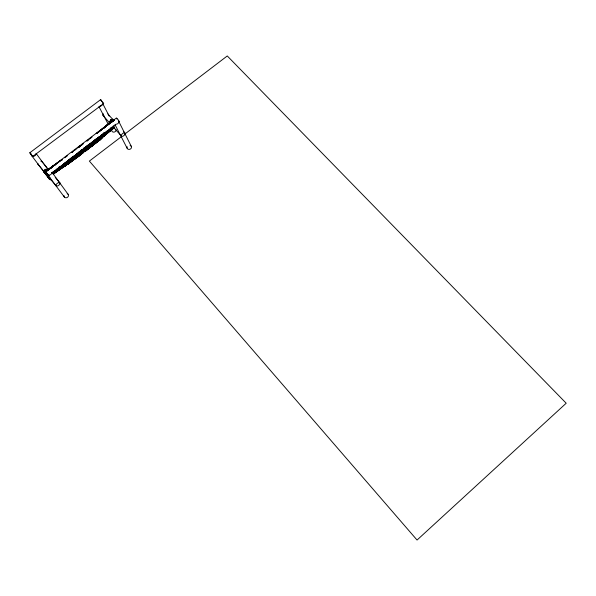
<?xml version="1.0" encoding="UTF-8"?>
<svg xmlns="http://www.w3.org/2000/svg" width="596" height="596" viewBox="0 0 596 596"><rect width="100%" height="100%" fill="white"/><g stroke="black" fill="none" stroke-linecap="round" stroke-linejoin="round"><path stroke-width="0.89" d="M53.364 174.203L64.204 166.448C65.769 165.874 66.193 165.144 65.515 165.345L65.12 165.666M65.232 164.377L65.299 165.241L55.607 172.177L65.508 165.479L63.966 163.662M99.949 139.33L100.486 139.062C99.368 141.699 103.361 135.098 99.949 139.211L84.52 150.483L83.507 152.449L83.745 152.025L82.822 152.047L66.461 165.152L65.962 165.241L64.428 163.438M61.775 160.182L62.036 159.527M64.375 164.124L64.524 163.55L63.437 163.818M64.621 164.414L64.77 163.84M64.666 163.081L65.217 163.87M64.688 163.744L64.763 163.073L66.558 164.824L67.795 164.191L82.926 152.904L67.825 164.317L66.536 164.138L65.962 165.241L66.596 165.383L66.26 165.092M65.083 163.453L64.934 164.034L65.463 164.161M65.15 164.28L65.716 163.177L66.722 162.879M65.083 164.958L65.202 164.548M65.344 165.263L65.471 164.854M65.396 164.571L65.962 163.468L66.968 163.17M65.657 164.876L66.268 163.818L67.341 163.617L82.516 151.712L83.164 151.272L84.558 151.742M65.731 164.965L65.806 164.302M66.111 165.271L66.64 164.258L67.825 164.235L82.464 153.075L83.79 150.646L84.185 151.28M112.972 127.663L113.389 125.972L113.173 127.879L102.169 136.804L101.603 137.862L109.247 131.262L109.508 131.582L113.516 128.371M32.728 156.428L103.659 103.548L100.642 99.621L101.909 101.737M114.775 128.155L112.704 128.445L111.072 129.704L110.781 129.354M113.538 128.498L114.723 128.051M79.73 146.579L80.467 145.774M79.924 146.288L80.117 146.415M82.255 150.289L82.323 149.715M82.33 150.378L82.397 149.805L83.209 150.155M82.516 150.594L82.583 150.021M82.583 151.041L82.725 149.529L82.799 151.287M65.038 163.952L82.613 150.505L82.889 151.28L83.067 149.805L83.224 150.564M83.745 152.025L83.477 151.607L82.822 152.047C81.853 155.958 71.617 159.892 67.81 164.258L67.542 163.997L81.376 153.433L72.898 159.959M65.53 164.094L81.6 152.189C81.853 149.417 84.133 152.606 84.155 151.093L100.679 138.488L101.774 138.19L100.314 136.395M100.396 137.52L100.203 136.804L82.978 149.812M100.56 136.678L101.126 135.62L106.997 131.001M100.657 137.452L101.38 135.91M102.013 135.165L100.731 136.089L100.873 136.849M101.104 137.296L101.633 136.193L112.674 127.313M101.633 137.356L101.201 137.222L101.707 136.283L112.592 127.224M101.372 137.594L101.894 136.499M101.976 136.581L101.387 137.43M102.102 137.691L102.438 137.11L100.873 135.329M48.626 170.232L47.3 168.675L48.894 168.802L61.157 160.197M118.455 121.018C121.681 124.11 115.08 115.445 116.943 119.058M79.41 146.758L79 147.003L79.611 146.683M98.914 131.865L109.053 123.253L110.618 120.169A2.697 1.43 -41 0 1 113.627 120.072M112.897 120.764A2.675 1.408 -41 0 0 111.75 121.442L110.588 122.828L109.508 121.614L109.128 123.372L106.803 125.19L107.079 125.51L109.411 123.648L109.858 122.001M109.597 123.856L111.169 120.779A2.786 1.468 -41 0 1 113.866 120.027A2.786 1.468 -41 0 0 110.901 120.481L109.776 121.912L109.366 123.61L107.101 125.488M109.709 123.998L110.081 122.262L111.243 120.869A2.675 1.408 -41 0 1 113.471 120.072M112.897 127.574L113.314 125.883M113.642 126.255L113.277 127.998L101.752 137.892M100.754 139.367L85.064 151.399L96.306 142.131M74.709 155.891L67.825 164.235L73.159 160.272L73.301 159.654L72.101 160.346L74.91 158.186L71.446 160.831M82.822 150.877L83.634 151.235L82.36 153.105L83.44 152.01L83.537 152.427M51.405 167.156L61.068 160.279L51.39 167.178L51.666 167.469L49.17 169.122L48.894 168.832M101.201 137.393L100.948 138.041L99.763 137.423L100.955 137.11L84.967 149.581L83.194 150.065L84.692 149.246M85.131 151.436L92.022 143.01M83.38 151.965L83.611 151.399M100.411 138.972L100.284 138.086L100.933 137.639L99.666 138.905L100.284 138.086L101.216 138.339L100.784 137.333L99.405 138.607L101.104 137.467L101.029 138.13L101.275 137.482L100.94 138.138M80.028 146.407L79.961 145.946M80.847 151.332L82.151 149.969L82.911 150.393L82.069 149.879L81.369 150.348L66.216 162.306M81.309 151.868L82.613 150.505L83.373 150.93M99.845 136.946L100.977 138.004L100.456 136.961L83.745 149.574M62.058 160.019L61.805 159.668L62.565 159.49M112.629 127.276L113.359 128.11L103.212 136.521C102.333 135.642 102.072 138.235 101.447 137.013L112.942 127.611M101.774 138.19L84.736 151.578M82.948 152.293C81.794 154.64 84.088 150.319 81.391 150.408L82.032 149.969L83.127 150.639M101.551 138.533L85.161 151.354L85.593 150.296L84.088 151.615M78.434 147.093L77.92 147.823L79.112 146.564L79.447 146.847M80.855 151.377L82.397 153.15L82.933 152.919M94.63 141.937L100.717 139.36C99.189 140.216 101.931 137.006 100.225 139.591L84.476 151.429M81.741 150.393L83.44 152.01L83.477 151.54L82.419 151.563L81.816 152.457L83.164 151.272M80.929 151.339L82.397 153.15L82.978 152.345L81.965 151.175M99.919 137.564L100.828 138.793L96.321 142.578L100.709 139.352L95.986 140.06M100.799 138.741L100.21 139.553L100.709 139.352M102.259 135.486L110.126 128.937M102.989 136.514L111.035 129.921L103.19 136.715M103.257 136.804L111.392 129.965M81.391 150.408L80.773 151.242L82.36 153.105M81.093 151.615L82.576 150.594M83.239 149L99.241 136.864L99.547 137.177L83.485 149.283M94.481 141.274L85.787 150.594L84.863 150.84L83.209 148.948L84.252 148.762L99.316 136.953M99.159 138.324L99.785 137.482M99.45 138.644L100.091 137.795L101.141 138.302L100.97 137.542L85.228 149.887L83.514 150.438L100.016 137.788M99.748 138.995L100.277 138.004L101.216 138.339M81.525 152.099L82.613 150.505M81.861 152.494L82.419 151.563M99.219 136.804L83.164 148.911M98.66 137.743L99.294 136.894L100.828 138.793M101.283 137.899L100.351 138.093L83.775 150.743L84.543 151.168L83.023 149.417M109.813 121.964L110.983 120.571A2.786 1.468 -41 0 1 113.955 120.087M109.888 122.053L111.012 120.623A2.675 1.408 -41 0 1 113.866 120.154M110.156 122.351L111.281 120.921A2.786 1.468 -41 0 1 113.94 120.116M110.372 122.582L111.497 121.144A2.786 1.468 -41 0 1 114.194 120.392M110.409 122.627L111.526 121.197A2.675 1.408 -41 0 1 113.724 120.355M113.873 126.561L114.998 125.13A2.339 1.222 -41 0 1 115.497 124.787M49.066 169.093L49.49 168.586M49.14 169.182L49.751 168.906M53.32 174.151L55.45 172.438M84.818 151.071L85.466 150.319M93.311 144.284L85.496 150.371L85.064 151.399M67.825 164.235L71.587 160.205M72.846 158.864L77.234 154.163M97.707 132.536L98.087 132.17M79.789 146.139L80.304 145.61M64.986 163.46L81.697 150.721L83.172 150.244M64.323 166.396C66.916 165.703 61.738 166.91 65.411 166.016L65.746 165.614M65.62 164.086L82.896 150.967M65.791 164.399L67.303 163.565M97.632 132.67L98.109 132.2L97.871 132.521M65.314 165.047L52.94 173.592L52.128 172.631L63.899 164.354L64.986 164.094M52.739 173.369L64.48 165.04L63.846 166.031L64.748 165.338L52.94 173.592M102.192 135.367L110.081 128.9L111.184 130.129L113.419 128.2L113.724 126.352M62.938 164.816L64.241 163.714L65.255 163.781M52.157 172.684L64.45 163.967M52.373 172.922L64.696 164.25M54.914 171.298L64.144 164.645L65.307 164.466M52.634 173.227L64.964 164.563M55.249 171.7L64.405 164.95L65.567 164.779M55.532 172.058L64.1 166.209L64.711 165.278M65.038 164.652L64.457 164.988L66.305 165.003L64.778 165.383L55.547 172.043L64.1 166.217M111.124 130.032L103.287 136.603L102.236 136.879M110.379 129.213L101.186 136.715L110.7 129.541M110.64 129.511L112.86 127.529M101.141 130.144L108.703 123.894L103.287 128.565M108.353 124.586L107.153 125.242M111.43 130.107L112.949 128.617M110.484 128.192L111.571 127.179M110.7 128.438L111.787 127.425M78.694 146.921L79.112 146.564M103.235 128.49L105.283 126.754M106.826 125.197L98.943 131.679L106.87 125.22L100.799 130.286M99.011 131.746L101.983 129.31M103.495 128.445L104.926 127.268M103.123 133.616L104.516 132.394M102.482 134.294L104.598 132.483M90.771 146.318L91.203 146.057L91.039 146.631L98.578 140.455M103.287 128.244L109.224 123.543M109.172 131.18L110.416 130.159M109.195 131.232L110.498 130.248L109.277 131.321M90.577 146.385L90.011 146.743L92.104 145.163L85.414 150.281M71.945 152.427L73.256 151.399L71.93 152.412M78.396 156.189L73.152 160.235M73.226 159.564L72.824 159.87L74.992 158.275M90.726 146.273L91.128 145.968L90.696 146.229M91.084 146.683L96.232 142.645M74.329 150.646L77.108 148.389M79.164 154.915L81.294 153.276M76.899 156.733L81.369 153.366M94.287 143.606L98.511 140.358M73.129 160.227L82.874 152.904L76.757 155.504M121.077 136.916L89.37 161.091L417.058 540.043L566.2 403.224L227.27 55.957L124.765 134.107M68.138 160.339L72.474 156.971M78.322 152.598L79.782 151.488M84.639 147.823L89.661 143.934M93.296 141.245L96.872 138.451M66.759 161.531L74.731 155.4M76.221 154.342L80.549 150.974M83.991 148.464L89.735 144.023M91.21 142.973L98.429 137.49M67.259 163.528L81.786 152.405M45.229 171.901L48.41 175.813L45.229 171.901L116.436 117.978M64.763 157.828L67.653 155.563M81.242 145.342L83.403 143.643M89.177 139.322L92.052 137.073M81.294 145.327L82.732 144.232M67.467 163.907L70.186 161.933M32.467 156.115L29.8 152.777L100.642 99.621M55.257 172.222L57.261 170.799L57.529 171.104M55.145 172.08L55.488 172.49L57.454 171.015M51.897 166.969L53.238 166.031M51.971 167.059L54.81 165.107M52.061 167.171L53.394 166.224M58.445 167.498L59.838 166.448M56.575 169.271L63.66 164.049L64.882 164.168M60.114 168.586L63.072 166.5M65.046 163.051L66.528 165.129L65.523 163.945L65.329 165.941L53.171 173.935M48.954 168.936L55.964 164.116M56.724 163.587L58.006 162.693M54.519 165.479L55.935 164.489M81.205 150.192L81.846 149.76M53.037 173.719L55.495 172.013M49.9 168.854L51.152 168.027M52.403 172.974L64.74 164.436M52.478 173.064L54.974 171.402M52.664 173.28L55.234 171.641M49.826 168.765L51.74 167.558M99.547 137.177L100.731 136.864M81.183 150.132L81.89 149.663M82.151 149.969L66.29 162.395L65.225 162.589L66.879 164.496L67.795 164.191M83.433 151.451L66.536 164.138M96.299 133.497L97.535 133.236M78.516 147.048L79.73 146.72M50.071 168.206L51.234 167.446M50.146 168.296L51.494 167.759M72.101 160.346L72.675 159.981M102.192 136.827L103.041 136.328M101.767 134.882L100.404 135.717M101.707 136.283L102.564 135.776M64.778 164.347L64.383 164.898M61.261 160.22L60.658 160.533M64.197 166.418L65.411 165.993M44.506 172.326A2.607 1.371 -37.3 0 1 45.646 169.376L47.352 168.728L48.947 168.854M45.087 173.041A2.853 1.497 -37.3 0 1 44.305 171.752A2.853 1.497 -37.3 0 1 45.922 169.666L49.282 169.264M45.169 173.131A2.853 1.497 -37.3 0 1 44.38 171.842A2.853 1.497 -37.3 0 1 45.996 169.756L47.687 169.145M47.948 169.45L46.212 170.024A2.734 1.438 -37.3 0 0 44.663 172.028A2.734 1.438 -37.3 0 0 45.415 173.265M48.194 169.741L46.503 170.352A2.853 1.497 -37.3 0 0 44.886 172.438A2.853 1.497 -37.3 0 0 45.668 173.727M48.38 169.942L46.719 170.612A2.853 1.497 -37.4 0 0 45.095 172.698A2.853 1.497 -37.4 0 0 45.885 173.98L46.101 173.98M66.037 163.557L67.043 163.259M66.223 163.773L67.229 163.475M65.18 162.552L66.186 162.254M65.255 162.641L66.26 162.343M65.5 162.931L66.506 162.626M84.029 149.909L85.012 149.618M84.215 150.125L85.198 149.834M84.289 150.214L85.273 149.924M83.954 149.82L84.937 149.529M64.778 165.383L65.702 165.338M84.565 150.527L85.787 150.594L83.656 148.054M113.27 128.2L114.477 127.879L112.674 128.393L111.385 130.062M49.379 177.511L49.982 177.37M101.29 138.391L100.351 138.093M78.128 153.612L82.375 153.135M48.634 176.841L48.283 176.841A2.853 1.49 -37.4 0 1 48.067 174.486M49.58 177.466L48.85 177.511A2.853 1.49 -37.4 0 1 48.634 175.164M47.464 175.604L47.248 175.604A2.853 1.49 -37.4 0 1 46.667 173.794M48.045 176.289L47.822 176.289A2.853 1.49 -37.4 0 1 47.248 174.486M48.559 176.751L48.351 176.751A2.742 1.43 -37.4 0 1 48.142 174.494M46.734 174.36L46.205 174.36A2.853 1.497 -37.4 0 1 45.981 172.006M46.92 174.583L46.391 174.583A2.853 1.497 -37.4 0 1 46.16 172.222M47.33 174.971L46.697 174.941A2.853 1.497 -37.4 0 1 46.115 173.138M47.501 175.179L46.987 175.179A2.771 1.445 -37.4 0 1 46.771 172.892A2.853 1.49 -37.4 0 0 47.017 175.328L47.233 175.328M45.624 173.265L45.348 173.347A2.853 1.497 -37.3 0 1 44.566 172.058A2.853 1.497 -37.3 0 1 46.183 169.972L47.844 169.309L49.431 169.428M45.646 173.436L45.43 173.436A2.853 1.497 -37.3 0 1 44.64 172.147A2.853 1.497 -37.3 0 1 46.257 170.061M46.16 173.898L45.952 173.898A2.734 1.438 -37.4 0 1 45.199 172.661A2.734 1.438 -37.4 0 1 46.749 170.665L45.646 169.346A2.764 1.46 -37.3 0 0 44.074 171.365A2.764 1.46 -37.3 0 0 44.834 172.617L45.05 172.617M45.08 172.766L44.864 172.766A2.853 1.505 -37.3 0 1 44.074 171.477A2.853 1.505 -37.3 0 1 45.691 169.391M47.874 169.361L49.542 169.577M47.583 168.996L49.252 169.212M103.659 103.548L102.691 102.691M83.634 151.228L84.222 151.459M101.819 137.564L100.203 136.804M100.664 137.333L100.031 138.026L100.88 138.004L100.664 137.333L102.289 137.944M100.933 137.639L102.199 138.026M29.8 152.777L32.974 156.681M103.339 136.708L102.803 136.104M99.577 136.864L101.29 138.458M109.061 123.275L109.448 123.7M107.854 113.925L113.374 120.109M123.804 131.791L125.033 133.169A2.347 1.192 -41.1 0 1 122.843 136.246A2.347 1.192 -41.1 0 1 121.74 134.472A2.347 1.192 -41.1 0 1 125.033 133.169M112.264 122.061L110.67 120.221A2.786 1.468 -41 0 1 113.776 120.116A2.675 1.408 -41 0 0 111.199 120.832M110.618 122.903L109.567 121.726L110.692 120.295A2.332 1.229 -41 0 1 112.175 119.573M102.996 115.438L109.128 122.322M113.411 127.142L121.383 136.097M110.878 128.304L111.929 129.488M110.178 128.9L111.229 130.084M101.722 134.823L103.287 136.603M102.445 135.687L101.342 135.873L101.111 136.626M102.728 136.208L103.227 136.775M101.104 136.193L102.147 137.378M98.347 137.4L100.21 139.553L99.152 137.259M98.69 137.847L100.24 139.598L98.765 137.803M83.47 150.855L83.529 150.341L83.276 151.004M82.054 149.857L82.397 150.252M83.395 151.868L82.941 150.877L81.6 152.189L82.159 151.257M82.114 150.058L82.255 150.669M53.782 173.682L53.253 173.064M65.955 161.993L67.639 163.96M63.996 163.423L65.441 165.248L65.046 165.576L65.396 165.971M64.197 164.198L65.232 165.412M63.414 163.758L64.889 165.614M63.712 165.695L64.018 166.068M62.587 164.503L64.144 166.321M54.422 170.776L55.488 171.939M41.884 161.538L48.283 169.137M55.264 177.422L59.92 182.95A2.399 1.222 -37.6 0 1 57.544 185.967A2.399 1.222 -37.6 0 1 56.464 184.134A2.399 1.222 -37.6 0 1 59.92 182.95M38.017 164.295L56.031 185.758M99.785 137.035L100.821 138.287M100.456 136.961L100.88 138.004M31.618 155.578L49.349 179.15M47.404 174.367L64.383 197.067M36.065 153.388L46.458 167.469M52.403 172.862L68.071 194.244M98.921 106.609L107.965 123.715M102.862 103.86L109.202 116.123M115.013 124.676L127.157 148.3M118.999 121.904L131.314 146.437M81.309 150.788L82.397 153.15M110.618 120.169L110.625 120.198A2.548 1.348 -41 0 1 113.464 120.109M83.127 151.093L83.321 151.838M82.427 151.637L82.583 152.509M130.114 145.424A2.28 2.012 -21.9 0 1 131.306 148.002A2.28 2.012 -21.9 0 1 128.364 149.32A2.28 2.012 -21.9 0 1 127.171 146.743M118.738 121.614A2.414 2.101 -21.5 0 1 116.041 124.214M118.284 120.63A2.414 2.101 -21.5 0 1 118.582 121.085M116.116 129.697A2.265 1.974 -22 0 1 113.873 132.133A2.265 1.974 -22 0 1 111.705 130.017M102.579 104.114A2.399 2.064 -21.7 0 1 99.897 106.125M51.398 179.798A2.309 2.019 -28 0 1 48.969 177.645M35.916 154.222A2.451 2.116 -27.5 0 1 33.16 156.301A2.451 2.116 -27.5 0 1 31.223 153.999M67.162 193.648A2.332 2.049 -28.3 0 1 68.369 196.136A2.332 2.049 -28.3 0 1 65.664 197.753A2.332 2.049 -28.3 0 1 63.988 195.54M51.763 172.415A2.473 2.153 -27.8 0 1 48.365 174.993M47.829 174.747A2.473 2.153 -27.8 0 1 46.972 173.339M104.009 115.758A2.324 1.252 -41 0 1 103.309 113.799M40.848 161.166A2.377 1.281 -37.2 0 1 41.988 161.874M38.606 164.66A2.377 1.281 -37.2 0 1 37.935 163.565M113.449 120.615A2.675 1.408 -41 0 1 113.94 120.601M112.942 119.669A2.332 1.229 -41 0 1 113.285 120.213M112.644 121.42A2.675 1.408 -41 0 1 113.225 121.137M112.041 121.763A2.786 1.468 -41 0 1 113.24 121.055M110.938 120.534A2.675 1.408 -41 0 1 113.791 120.064M111.713 121.39A2.786 1.468 -41 0 1 114 120.511M111.996 121.726A2.675 1.408 -41 0 1 113.151 121.048M111.966 121.673A2.786 1.468 -41 0 1 113.166 120.966M45.736 173.645A2.734 1.438 -37.3 0 1 44.983 172.408A2.734 1.438 -37.3 0 1 46.533 170.411M46.13 174.27A2.853 1.497 -37.4 0 1 45.341 172.989A2.853 1.497 -37.4 0 1 46.965 170.903M46.712 174.621A2.391 1.252 -37.4 0 1 46.577 173.22M46.466 174.673A2.853 1.497 -37.4 0 1 46.242 172.311A2.734 1.438 -37.4 0 0 46.525 174.591M45.49 173.354A2.734 1.438 -37.3 0 1 44.737 172.117A2.734 1.438 -37.3 0 1 46.287 170.121M45.154 172.952A2.734 1.438 -37.3 0 1 44.402 171.715A2.734 1.438 -37.3 0 1 45.952 169.718M44.827 172.907A2.734 1.438 -37.3 0 1 46.026 169.808M46.451 174.494A2.734 1.438 -37.4 0 1 46.235 172.229M46.19 174.188A2.734 1.438 -37.4 0 1 45.974 171.924M46.816 174.971A2.764 1.453 -37.4 0 1 46.257 173.213M44.424 171.946A2.384 1.259 -37.3 0 1 44.35 171.223M44.521 170.776A2.384 1.259 -37.3 0 1 45.706 169.473M46.942 174.896A2.607 1.363 -37.4 0 1 46.413 173.242M46.272 174.278A2.734 1.438 -37.4 0 1 46.056 172.013M48.544 177.146A2.853 1.49 -37.4 0 1 48.328 174.792M48.105 176.461A2.742 1.43 -37.4 0 1 47.896 174.203A2.853 1.49 -37.4 0 0 48.038 176.55M47.889 176.207A2.742 1.43 -37.4 0 1 47.337 174.479M49.222 177.31A2.391 1.244 -37.4 0 1 49.043 175.336M47.568 175.827A2.742 1.43 -37.4 0 1 47.36 173.563M47.501 175.909A2.853 1.49 -37.4 0 1 47.285 173.555M48.619 177.243A2.853 1.49 -37.4 0 1 48.403 174.889M47.307 175.515A2.742 1.43 -37.4 0 1 46.756 173.786M48.611 177.064A2.742 1.43 -37.4 0 1 48.403 174.807M48.686 177.154A2.742 1.43 -37.4 0 1 48.477 174.896M48.969 177.541A2.771 1.438 -37.4 0 1 48.76 175.254M49.096 177.466A2.615 1.356 -37.4 0 1 48.902 175.313M46.816 174.74A2.391 1.252 -37.4 0 1 46.682 173.347M47.039 175.023A2.607 1.363 -37.4 0 1 46.518 173.361M96.284 133.497L96.939 133.064L96.284 133.497M88.26 140.03L86.852 141.096L88.26 140.023M47.039 170.992A2.853 1.497 -37.4 0 0 46.458 171.469A2.734 1.438 -37.4 0 1 46.995 170.955"/></g></svg>
